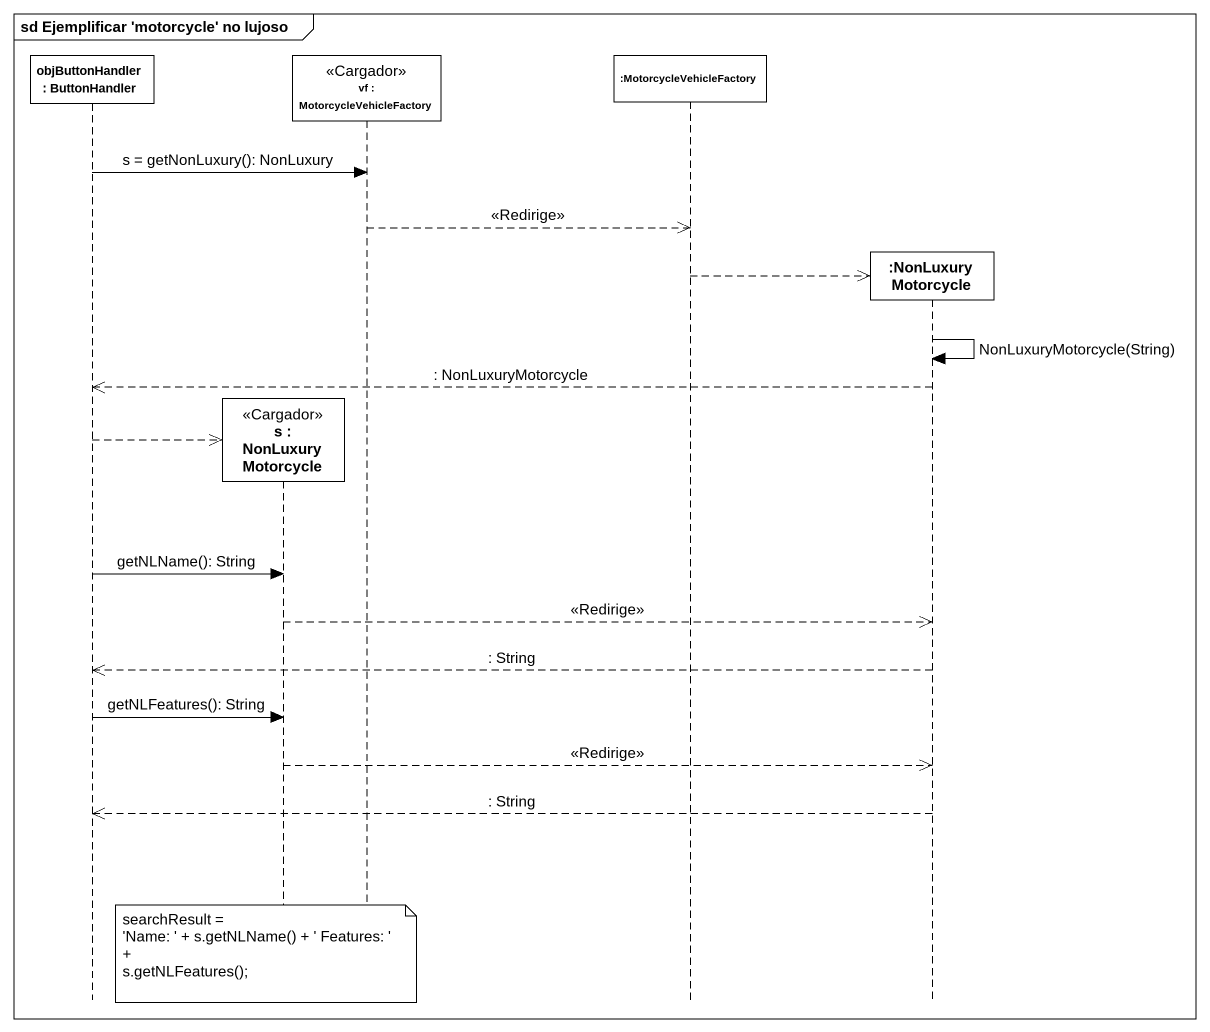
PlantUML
@startuml
mainframe sd Ejemplificar 'motorcycle' no lujoso
hide footbox
participant "objButtonHandler : ButtonHandler" as objButtonHandler
participant "s : NonLuxuryMotorcycle" as s <<Cargador>>
participant "vf : MotorcycleVehicleFactory" as vf <<Cargador>>
participant ":MotorcycleVehicleFactory" as MotorcycleVehicleFactory
participant ":NonLuxuryMotorcycle" as NonLuxuryMotorcycle

objButtonHandler -> vf : s = getNonLuxury(): NonLuxury
vf -->> MotorcycleVehicleFactory : <<Redirige>>
MotorcycleVehicleFactory -->> NonLuxuryMotorcycle **
NonLuxuryMotorcycle -> NonLuxuryMotorcycle : NonLuxuryMotorcycle(String)
NonLuxuryMotorcycle -->> objButtonHandler : : NonLuxuryMotorcycle
objButtonHandler -->> s **
objButtonHandler -> s : getNLName(): String
s -->> NonLuxuryMotorcycle : <<Redirige>>
NonLuxuryMotorcycle -->> objButtonHandler : : String
objButtonHandler -> s : getNLFeatures(): String
s -->> NonLuxuryMotorcycle : <<Redirige>>
NonLuxuryMotorcycle -->> objButtonHandler : : String
note over s
  searchResult =
  ~'Name: ' + s.getNLName() + ' Features: ' +
  s.getNLFeatures();
end note
@enduml
